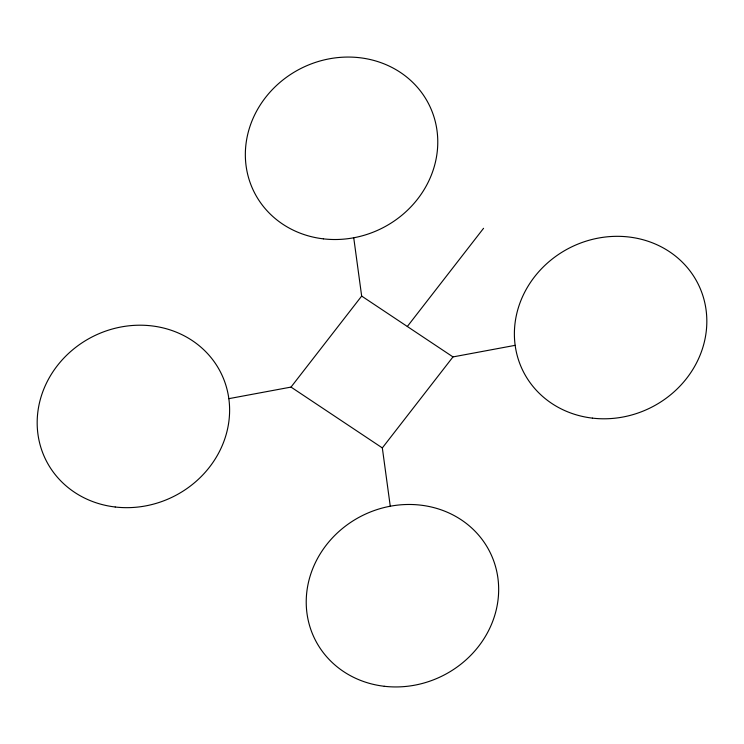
<?xml version="1.0" encoding="UTF-8"?>
<svg xmlns="http://www.w3.org/2000/svg" width="744" height="744" viewBox="0 0 744 744"><rect width="100%" height="100%" fill="white"/><g stroke="black" fill="none" stroke-linecap="round" stroke-linejoin="round"><path stroke-width="1.12" d="M228.836 398.663L291.016 387.085L361.668 296.075L353.735 237.773M407.331 326.495L483.563 228.296M390.265 506.227L382.332 447.925L452.984 356.915L515.164 345.337M361.668 296.075L452.984 356.915M291.016 387.085L382.332 447.925M384.239 686.275A97.752 89.578 -26.2 0 0 493.365 559.972A97.752 89.578 -26.2 0 0 329.722 540.879A97.752 89.578 -26.2 0 0 384.239 686.275M115.19 506.999A97.752 89.578 -26.2 0 0 224.316 380.705A97.752 89.578 -26.2 0 0 60.673 361.603A97.752 89.578 -26.2 0 0 115.19 506.999M592.41 418.128A97.752 89.578 -26.2 0 0 701.536 291.834A97.752 89.578 -26.2 0 0 537.884 272.732A97.752 89.578 -26.2 0 0 592.41 418.128M323.352 238.852A97.752 89.578 -26.2 0 0 432.478 112.558A97.752 89.578 -26.2 0 0 268.835 93.465A97.752 89.578 -26.2 0 0 323.352 238.852"/></g></svg>
